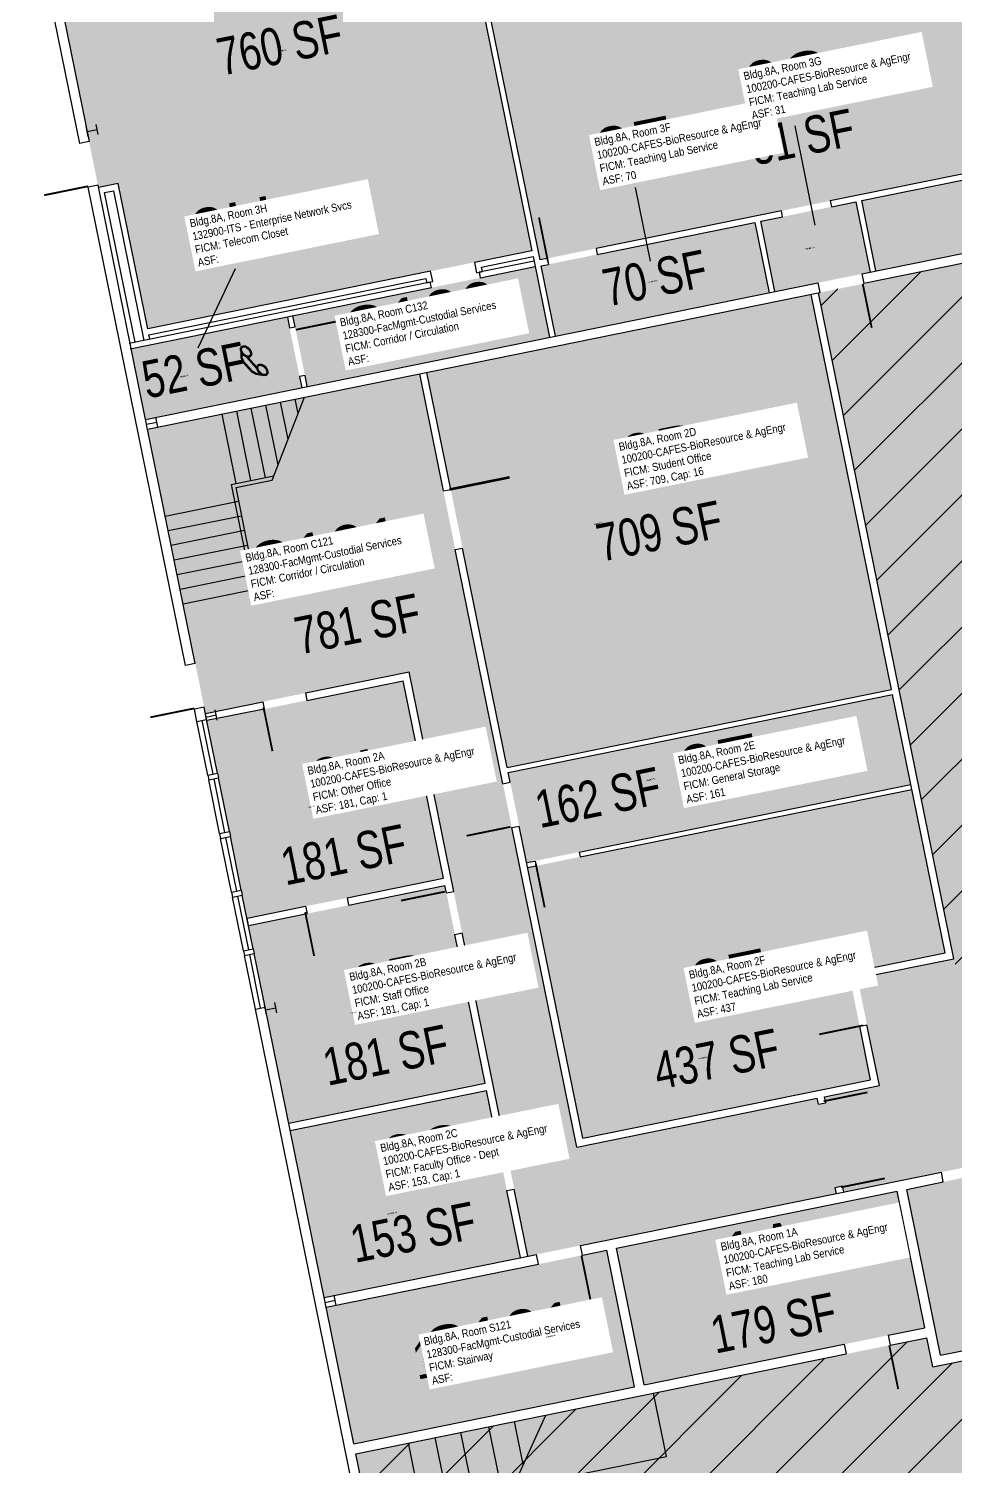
# Model space of a CAD drawing. Header units: inches. Extents: x 69207497 to 69209546, y 27684796 to 27689923.
# Drawn here: x 69208290 to 69209034, y 27685376 to 27686531 of the extents above; entities that cross this region are included whole.
import ezdxf
from ezdxf.enums import TextEntityAlignment as Align

# ---------------------------------------------------------------- set-up
doc = ezdxf.new("R2010")
doc.units = ezdxf.units.IN
doc.header["$MEASUREMENT"] = 0
doc.layers.get('0').update_dxf_attribs({"linetype": 'CONTINUOUS'})
for name, color, linetype in [('A-COLS', 5, 'CONTINUOUS'), ('A-DOOR', 2, 'CONTINUOUS'), ('A-FLOR', 3, 'CONTINUOUS'), ('A-GLAZ', 1, 'CONTINUOUS'), ('A-IDEN-ICON', 4, 'CONTINUOUS'), ('A-IDEN-RNUM', 7, 'CONTINUOUS'), ('A-IDEN-SNUM', 4, 'CONTINUOUS'), ('A-IDEN-VNUM', 4, 'CONTINUOUS'), ('A-WALL', 5, 'CONTINUOUS'), ('AREA-TEXT', 3, 'CONTINUOUS'), ('Rooms-Capacity', 4, 'CONTINUOUS'), ('Rooms-Category-Color', 7, 'CONTINUOUS'), ('Rooms-College-Color', 7, 'CONTINUOUS'), ('Rooms-Department-Color', 7, 'CONTINUOUS'), ('Rooms-Division-Color', 7, 'CONTINUOUS'), ('Rooms-Information', 7, 'CONTINUOUS')]:
    doc.layers.add(name, color=color, linetype=linetype)
doc.styles.add('CP_AREA', font='arial.ttf', dxfattribs={"height": 15})
doc.styles.add('CP_ROOMSNUMBER', font='arial.ttf', dxfattribs={"height": 1})
doc.styles.add('CP_ROOMVNUMBER', font='arial.ttf', dxfattribs={"width": 0.85, "height": 0.075})
pattern_1 = [(45, (0, 0), (-26.516504294, 26.516504294), [])]

# ---------------------------------------------------------------- blocks, each defined once
blk = doc.blocks.new('36DOOR')
blk.add_lwpolyline([(-0.75, 0, 1.5, 1.5, 0), (-0.75, 36, 0, 0, 0), (-1.5, 36, 0, 0, 0.414214), (-36, -1.5, 0, 0, 0.414214)], format="xyseb")
blk = doc.blocks.new('COL1')
for p, q in [((-0.5, 0.5), (0.5, 0.5)), ((0, 0.5), (0, -0.5)), ((-0.5, -0.5), (0.5, -0.5))]:
    blk.add_line(p, q)
blk = doc.blocks.new('CPPHONE')
for p, q in [((0.0096, 0.0252), (-0.0196, -0.0252)), ((0.0169, 0.0279), (-0.0182, -0.0329))]:
    blk.add_line(p, q)
for points in [[(0.0288, 0.0786, 0.139889), (0.0216, 0.0804, 0.107118), (0.0122, 0.0781, 0.079812), (0.0039, 0.0722, 0.067459), (-0.0035, 0.0626, 0.067459), (-0.008, 0.0515, 0.079812), (-0.009, 0.0413, 0.107118), (-0.0064, 0.032, 0.139889), (-0.0012, 0.0267, 0.139889), (0.0061, 0.0248, 0.107118), (0.0155, 0.0272, 0.079812), (0.0238, 0.0331, 0.067459), (0.0312, 0.0426, 0.067459), (0.0357, 0.0538, 0.079812), (0.0367, 0.0639, 0.107118), (0.034, 0.0732, 0.139889)], [(0.0263, 0.0743, 0.139889), (0.0218, 0.0754, 0.107118), (0.0144, 0.0736, 0.079812), (0.0074, 0.0686, 0.067459), (0.0008, 0.0601, 0.067459), (-0.0032, 0.0502, 0.079812), (-0.004, 0.0417, 0.107118), (-0.0019, 0.0344, 0.139889), (0.0013, 0.031, 0.139889), (0.0059, 0.0298, 0.107118), (0.0133, 0.0317, 0.079812), (0.0203, 0.0367, 0.067459), (0.0268, 0.0451, 0.067459), (0.0309, 0.055, 0.079812), (0.0317, 0.0636, 0.107118), (0.0296, 0.0709, 0.139889)], [(-0.0262, -0.0167, 0.139889), (-0.0334, -0.0148, 0.107118), (-0.0428, -0.0172, 0.079812), (-0.0511, -0.0231, 0.067459), (-0.0585, -0.0326, 0.067459), (-0.063, -0.0438, 0.079812), (-0.064, -0.0539, 0.107118), (-0.0614, -0.0632, 0.139889), (-0.0562, -0.0686, 0.139889), (-0.0489, -0.0704, 0.107118), (-0.0395, -0.0681, 0.079812), (-0.0312, -0.0622, 0.067459), (-0.0238, -0.0526, 0.067459), (-0.0193, -0.0415, 0.079812), (-0.0183, -0.0313, 0.107118), (-0.021, -0.022, 0.139889)], [(-0.0287, -0.021, 0.139889), (-0.0332, -0.0198, 0.107118), (-0.0406, -0.0217, 0.079812), (-0.0476, -0.0267, 0.067459), (-0.0542, -0.0351, 0.067459), (-0.0582, -0.045, 0.079812), (-0.059, -0.0536, 0.107118), (-0.0569, -0.0609, 0.139889), (-0.0537, -0.0643, 0.139889), (-0.0491, -0.0654, 0.107118), (-0.0417, -0.0636, 0.079812), (-0.0347, -0.0586, 0.067459), (-0.0282, -0.0501, 0.067459), (-0.0241, -0.0402, 0.079812), (-0.0233, -0.0317, 0.107118), (-0.0254, -0.0244, 0.139889)]]:
    blk.add_lwpolyline(points, format="xyb", close=True)
for points in [[(0.0364, 0.0572), (0.0417, 0.0308), (0.0382, 0.0108), (0.0082, -0.0411), (-0.0083, -0.0558), (-0.0338, -0.0645)], [(0.0334, 0.047), (0.0366, 0.0307), (0.0334, 0.0126), (0.0043, -0.0379), (-0.0109, -0.0514), (-0.0265, -0.0567)]]:
    blk.add_lwpolyline(points)

msp = doc.modelspace()

# ---------------------------------------------------------------- hatches: boundary and pattern name
at = {"layer": 'Rooms-Capacity'}
h = msp.add_hatch(dxfattribs=at)
h.set_pattern_fill('ANSI31', color=256, scale=300, style=0)
h.set_pattern_definition(pattern_1)
h.paths.add_polyline_path([(69209251.4, 27686385.3), (69209361.8, 27685842.4), (69209304.9, 27685830.8), (69209321.5, 27685749.5), (69209277.4, 27685740.5), (69209244.1, 27685733.8), (69209216.6, 27685728.2), (69209181.3, 27685721), (69209126.5, 27685709.9), (69209079.4, 27685700.3), (69209051, 27685694.5), (69209032.9, 27685783.7), (69208924.1, 27686318.7), (69208925.1, 27686318.9), (69208960.4, 27686326.1)])
h = msp.add_hatch(dxfattribs=at)
h.set_pattern_fill('ANSI31', color=256, scale=300, style=0)
h.set_pattern_definition(pattern_1)
h.paths.add_polyline_path([(69208552.5, 27685386), (69208670.4, 27684805.9), (69209536.7, 27684982), (69209423.5, 27685538.6), (69209015.9, 27685455.7), (69209011.1, 27685479.2)])
at = {"layer": 'Rooms-Category-Color', "true_color": 0xe3f498}
for points in [[(69208638.8, 27686647.9), (69208702.4, 27686660.8), (69208695.2, 27686696.1), (69209163.9, 27686791.4), (69209232.6, 27686453.4), (69208700.4, 27686345.2)], [(69208302.4, 27686616.2), (69208626.9, 27686682.2), (69208693.9, 27686352.6), (69208385.2, 27686289.9), (69208361.4, 27686406.6), (69208345.6, 27686403.4)], [(69208958.9, 27686392.8), (69209233.5, 27686448.6), (69209245, 27686392.2), (69208970.3, 27686336.3)], [(69208965.6, 27686335.3), (69208954.1, 27686391.8), (69208877.7, 27686376.3), (69208889.1, 27686319.8)], [(69209251.4, 27686385.3), (69209361.8, 27685842.4), (69209304.9, 27685830.8), (69209321.5, 27685749.5), (69209277.4, 27685740.5), (69209244.1, 27685733.8), (69209216.6, 27685728.2), (69209181.3, 27685721), (69209126.5, 27685709.9), (69209079.4, 27685700.3), (69209051, 27685694.5), (69209032.9, 27685783.7), (69208924.1, 27686318.7), (69208925.1, 27686318.9), (69208960.4, 27686326.1)], [(69208872.9, 27686375.3), (69208884.4, 27686318.8), (69208712.8, 27686283.9), (69208701.3, 27686340.4)], [(69209025.8, 27685788.4), (69208999.1, 27685919.7), (69208690.4, 27685856.9), (69208734.7, 27685639.4), (69208965.9, 27685686.4), (69208948.4, 27685772.6)], [(69208761.8, 27685551), (69208784.1, 27685441.3), (69208944.8, 27685473.9), (69208980.1, 27685481.1), (69209009.5, 27685487.1), (69208987.2, 27685596.8)], [(69208552.5, 27685386), (69208670.4, 27684805.9), (69209536.7, 27684982), (69209423.5, 27685538.6), (69209015.9, 27685455.7), (69209011.1, 27685479.2)]]:
    msp.add_hatch(color=61, dxfattribs=at).paths.add_polyline_path(points)
at = {"layer": 'Rooms-Category-Color', "true_color": 0xadadad}
for points in [[(69208696.5, 27686339.8), (69208708, 27686283), (69208513.4, 27686243.4), (69208501.8, 27686300.2)], [(69208372, 27686273.8), (69208497.4, 27686299.3), (69208509, 27686242.5), (69208383.5, 27686217)], [(69208595.2, 27686014.1), (69208637.8, 27685804.4), (69208679.7, 27685598.6), (69208690.6, 27685544.7), (69208697.5, 27685546.1), (69208938.6, 27685595.1), (69208937.6, 27685600), (69208943.4, 27685601.2), (69208944.4, 27685596.3), (69209058.1, 27685619.4), (69209085.6, 27685625), (69209071.8, 27685692.6), (69209046.3, 27685687.4), (69209045.1, 27685693.3), (69209051, 27685694.5), (69209032.9, 27685783.7), (69209010.8, 27685779.2), (69208955.5, 27685768), (69208973, 27685681.7), (69208928.9, 27685672.7), (69208929.9, 27685667.8), (69208924, 27685666.7), (69208923, 27685671.6), (69208730, 27685632.3), (69208727, 27685647), (69208632.3, 27686112.5), (69208603.7, 27686253.6), (69208385.1, 27686209.2), (69208385.2, 27686209), (69208430.6, 27685985.7), (69208431.5, 27685980.8), (69208478.6, 27685990.4)], [(69209091.7, 27685479.3), (69209072.8, 27685572.4), (69209080.6, 27685574), (69209099.5, 27685480.9), (69209255.4, 27685512.6), (69209228.3, 27685645.8), (69209119.5, 27685623.7), (69209133.4, 27685555.1), (69209129.5, 27685554.3), (69209115.6, 27685622.9), (69209072.4, 27685614.2), (69209073.4, 27685609.3), (69209065.6, 27685607.7), (69209064.6, 27685612.6), (69209059.7, 27685611.6), (69209024.4, 27685604.4), (69208995, 27685598.4), (69209022.1, 27685465.2), (69209051.5, 27685471.1), (69209086.8, 27685478.3)], [(69208528.6, 27685503.6), (69208550.9, 27685393.8), (69208776.3, 27685439.7), (69208754, 27685549.4), (69208734.4, 27685545.4), (69208699.1, 27685538.3)]]:
    msp.add_hatch(color=253, dxfattribs=at).paths.add_polyline_path(points)
at = {"layer": 'Rooms-Category-Color', "true_color": 0xfa9ba3}
for points in [[(69208609.5, 27686254.8), (69208674.1, 27685937.3), (69208982.8, 27686000), (69208918.2, 27686317.5)], [(69208432.7, 27685975), (69208465, 27685816.2), (69208512.1, 27685825.8), (69208545.4, 27685832.5), (69208622.8, 27685848.3), (69208590.5, 27686007), (69208513.1, 27685991.3), (69208479.8, 27685984.5)], [(69208466.2, 27685810.3), (69208498.5, 27685651.6), (69208656.3, 27685683.7), (69208632, 27685803.2), (69208625.2, 27685836.5), (69208624, 27685842.4), (69208546.6, 27685826.7), (69208513.3, 27685819.9)], [(69208499.7, 27685645.7), (69208527, 27685511.4), (69208684.7, 27685543.5), (69208673.8, 27685597.4), (69208667, 27685630.7), (69208657.5, 27685677.8)]]:
    msp.add_hatch(color=241, dxfattribs=at).paths.add_polyline_path(points)
at = {"layer": 'Rooms-Category-Color', "true_color": 0xe3c5e1}
msp.add_hatch(color=254, dxfattribs=at).paths.add_polyline_path([(69208689.6, 27685860.9), (69208674.9, 27685933.4), (69208983.6, 27685996.1), (69208998.3, 27685923.6)])
at = {"layer": 'Rooms-College-Color', "true_color": 0xe3c5e1}
for points in [[(69208638.8, 27686647.9), (69208702.4, 27686660.8), (69208695.2, 27686696.1), (69209163.9, 27686791.4), (69209232.6, 27686453.4), (69208700.4, 27686345.2)], [(69208302.4, 27686616.2), (69208626.9, 27686682.2), (69208693.9, 27686352.6), (69208385.2, 27686289.9), (69208361.4, 27686406.6), (69208345.6, 27686403.4)], [(69208958.9, 27686392.8), (69209233.5, 27686448.6), (69209245, 27686392.2), (69208970.3, 27686336.3)], [(69208965.6, 27686335.3), (69208954.1, 27686391.8), (69208877.7, 27686376.3), (69208889.1, 27686319.8)], [(69209251.4, 27686385.3), (69209361.8, 27685842.4), (69209304.9, 27685830.8), (69209321.5, 27685749.5), (69209277.4, 27685740.5), (69209244.1, 27685733.8), (69209216.6, 27685728.2), (69209181.3, 27685721), (69209126.5, 27685709.9), (69209079.4, 27685700.3), (69209051, 27685694.5), (69209032.9, 27685783.7), (69208924.1, 27686318.7), (69208925.1, 27686318.9), (69208960.4, 27686326.1)], [(69208872.9, 27686375.3), (69208884.4, 27686318.8), (69208712.8, 27686283.9), (69208701.3, 27686340.4)], [(69208609.5, 27686254.8), (69208674.1, 27685937.3), (69208982.8, 27686000), (69208918.2, 27686317.5)], [(69208432.7, 27685975), (69208465, 27685816.2), (69208512.1, 27685825.8), (69208545.4, 27685832.5), (69208622.8, 27685848.3), (69208590.5, 27686007), (69208513.1, 27685991.3), (69208479.8, 27685984.5)], [(69208689.6, 27685860.9), (69208674.9, 27685933.4), (69208983.6, 27685996.1), (69208998.3, 27685923.6)], [(69209025.8, 27685788.4), (69208999.1, 27685919.7), (69208690.4, 27685856.9), (69208734.7, 27685639.4), (69208965.9, 27685686.4), (69208948.4, 27685772.6)], [(69208466.2, 27685810.3), (69208498.5, 27685651.6), (69208656.3, 27685683.7), (69208632, 27685803.2), (69208625.2, 27685836.5), (69208624, 27685842.4), (69208546.6, 27685826.7), (69208513.3, 27685819.9)], [(69208761.8, 27685551), (69208784.1, 27685441.3), (69208944.8, 27685473.9), (69208980.1, 27685481.1), (69209009.5, 27685487.1), (69208987.2, 27685596.8)], [(69208552.5, 27685386), (69208670.4, 27684805.9), (69209536.7, 27684982), (69209423.5, 27685538.6), (69209015.9, 27685455.7), (69209011.1, 27685479.2)]]:
    msp.add_hatch(color=254, dxfattribs=at).paths.add_polyline_path(points)
at = {"layer": 'Rooms-College-Color', "true_color": 0xadadad}
for points in [[(69208696.5, 27686339.8), (69208708, 27686283), (69208513.4, 27686243.4), (69208501.8, 27686300.2)], [(69208372, 27686273.8), (69208497.4, 27686299.3), (69208509, 27686242.5), (69208383.5, 27686217)], [(69208595.2, 27686014.1), (69208637.8, 27685804.4), (69208679.7, 27685598.6), (69208690.6, 27685544.7), (69208697.5, 27685546.1), (69208938.6, 27685595.1), (69208937.6, 27685600), (69208943.4, 27685601.2), (69208944.4, 27685596.3), (69209058.1, 27685619.4), (69209085.6, 27685625), (69209071.8, 27685692.6), (69209046.3, 27685687.4), (69209045.1, 27685693.3), (69209051, 27685694.5), (69209032.9, 27685783.7), (69209010.8, 27685779.2), (69208955.5, 27685768), (69208973, 27685681.7), (69208928.9, 27685672.7), (69208929.9, 27685667.8), (69208924, 27685666.7), (69208923, 27685671.6), (69208730, 27685632.3), (69208727, 27685647), (69208632.3, 27686112.5), (69208603.7, 27686253.6), (69208385.1, 27686209.2), (69208385.2, 27686209), (69208430.6, 27685985.7), (69208431.5, 27685980.8), (69208478.6, 27685990.4)], [(69208499.7, 27685645.7), (69208527, 27685511.4), (69208684.7, 27685543.5), (69208673.8, 27685597.4), (69208667, 27685630.7), (69208657.5, 27685677.8)], [(69209091.7, 27685479.3), (69209072.8, 27685572.4), (69209080.6, 27685574), (69209099.5, 27685480.9), (69209255.4, 27685512.6), (69209228.3, 27685645.8), (69209119.5, 27685623.7), (69209133.4, 27685555.1), (69209129.5, 27685554.3), (69209115.6, 27685622.9), (69209072.4, 27685614.2), (69209073.4, 27685609.3), (69209065.6, 27685607.7), (69209064.6, 27685612.6), (69209059.7, 27685611.6), (69209024.4, 27685604.4), (69208995, 27685598.4), (69209022.1, 27685465.2), (69209051.5, 27685471.1), (69209086.8, 27685478.3)], [(69208528.6, 27685503.6), (69208550.9, 27685393.8), (69208776.3, 27685439.7), (69208754, 27685549.4), (69208734.4, 27685545.4), (69208699.1, 27685538.3)]]:
    msp.add_hatch(color=253, dxfattribs=at).paths.add_polyline_path(points)
at = {"layer": 'Rooms-Department-Color', "true_color": 0xe3c5e1}
for points in [[(69208638.8, 27686647.9), (69208702.4, 27686660.8), (69208695.2, 27686696.1), (69209163.9, 27686791.4), (69209232.6, 27686453.4), (69208700.4, 27686345.2)], [(69208302.4, 27686616.2), (69208626.9, 27686682.2), (69208693.9, 27686352.6), (69208385.2, 27686289.9), (69208361.4, 27686406.6), (69208345.6, 27686403.4)], [(69208958.9, 27686392.8), (69209233.5, 27686448.6), (69209245, 27686392.2), (69208970.3, 27686336.3)], [(69208965.6, 27686335.3), (69208954.1, 27686391.8), (69208877.7, 27686376.3), (69208889.1, 27686319.8)], [(69209251.4, 27686385.3), (69209361.8, 27685842.4), (69209304.9, 27685830.8), (69209321.5, 27685749.5), (69209277.4, 27685740.5), (69209244.1, 27685733.8), (69209216.6, 27685728.2), (69209181.3, 27685721), (69209126.5, 27685709.9), (69209079.4, 27685700.3), (69209051, 27685694.5), (69209032.9, 27685783.7), (69208924.1, 27686318.7), (69208925.1, 27686318.9), (69208960.4, 27686326.1)], [(69208872.9, 27686375.3), (69208884.4, 27686318.8), (69208712.8, 27686283.9), (69208701.3, 27686340.4)], [(69208609.5, 27686254.8), (69208674.1, 27685937.3), (69208982.8, 27686000), (69208918.2, 27686317.5)], [(69208432.7, 27685975), (69208465, 27685816.2), (69208512.1, 27685825.8), (69208545.4, 27685832.5), (69208622.8, 27685848.3), (69208590.5, 27686007), (69208513.1, 27685991.3), (69208479.8, 27685984.5)], [(69208689.6, 27685860.9), (69208674.9, 27685933.4), (69208983.6, 27685996.1), (69208998.3, 27685923.6)], [(69209025.8, 27685788.4), (69208999.1, 27685919.7), (69208690.4, 27685856.9), (69208734.7, 27685639.4), (69208965.9, 27685686.4), (69208948.4, 27685772.6)], [(69208466.2, 27685810.3), (69208498.5, 27685651.6), (69208656.3, 27685683.7), (69208632, 27685803.2), (69208625.2, 27685836.5), (69208624, 27685842.4), (69208546.6, 27685826.7), (69208513.3, 27685819.9)], [(69208499.7, 27685645.7), (69208527, 27685511.4), (69208684.7, 27685543.5), (69208673.8, 27685597.4), (69208667, 27685630.7), (69208657.5, 27685677.8)], [(69208761.8, 27685551), (69208784.1, 27685441.3), (69208944.8, 27685473.9), (69208980.1, 27685481.1), (69209009.5, 27685487.1), (69208987.2, 27685596.8)], [(69208552.5, 27685386), (69208670.4, 27684805.9), (69209536.7, 27684982), (69209423.5, 27685538.6), (69209015.9, 27685455.7), (69209011.1, 27685479.2)]]:
    msp.add_hatch(color=254, dxfattribs=at).paths.add_polyline_path(points)
at = {"layer": 'Rooms-Department-Color', "true_color": 0xacacac}
for points in [[(69208696.5, 27686339.8), (69208708, 27686283), (69208513.4, 27686243.4), (69208501.8, 27686300.2)], [(69208372, 27686273.8), (69208497.4, 27686299.3), (69208509, 27686242.5), (69208383.5, 27686217)], [(69208595.2, 27686014.1), (69208637.8, 27685804.4), (69208679.7, 27685598.6), (69208690.6, 27685544.7), (69208697.5, 27685546.1), (69208938.6, 27685595.1), (69208937.6, 27685600), (69208943.4, 27685601.2), (69208944.4, 27685596.3), (69209058.1, 27685619.4), (69209085.6, 27685625), (69209071.8, 27685692.6), (69209046.3, 27685687.4), (69209045.1, 27685693.3), (69209051, 27685694.5), (69209032.9, 27685783.7), (69209010.8, 27685779.2), (69208955.5, 27685768), (69208973, 27685681.7), (69208928.9, 27685672.7), (69208929.9, 27685667.8), (69208924, 27685666.7), (69208923, 27685671.6), (69208730, 27685632.3), (69208727, 27685647), (69208632.3, 27686112.5), (69208603.7, 27686253.6), (69208385.1, 27686209.2), (69208385.2, 27686209), (69208430.6, 27685985.7), (69208431.5, 27685980.8), (69208478.6, 27685990.4)], [(69209091.7, 27685479.3), (69209072.8, 27685572.4), (69209080.6, 27685574), (69209099.5, 27685480.9), (69209255.4, 27685512.6), (69209228.3, 27685645.8), (69209119.5, 27685623.7), (69209133.4, 27685555.1), (69209129.5, 27685554.3), (69209115.6, 27685622.9), (69209072.4, 27685614.2), (69209073.4, 27685609.3), (69209065.6, 27685607.7), (69209064.6, 27685612.6), (69209059.7, 27685611.6), (69209024.4, 27685604.4), (69208995, 27685598.4), (69209022.1, 27685465.2), (69209051.5, 27685471.1), (69209086.8, 27685478.3)], [(69208528.6, 27685503.6), (69208550.9, 27685393.8), (69208776.3, 27685439.7), (69208754, 27685549.4), (69208734.4, 27685545.4), (69208699.1, 27685538.3)]]:
    msp.add_hatch(color=253, dxfattribs=at).paths.add_polyline_path(points)
at = {"layer": 'Rooms-Division-Color', "true_color": 0xe3c5e1}
for points in [[(69208638.8, 27686647.9), (69208702.4, 27686660.8), (69208695.2, 27686696.1), (69209163.9, 27686791.4), (69209232.6, 27686453.4), (69208700.4, 27686345.2)], [(69208302.4, 27686616.2), (69208626.9, 27686682.2), (69208693.9, 27686352.6), (69208385.2, 27686289.9), (69208361.4, 27686406.6), (69208345.6, 27686403.4)], [(69208958.9, 27686392.8), (69209233.5, 27686448.6), (69209245, 27686392.2), (69208970.3, 27686336.3)], [(69208965.6, 27686335.3), (69208954.1, 27686391.8), (69208877.7, 27686376.3), (69208889.1, 27686319.8)], [(69209251.4, 27686385.3), (69209361.8, 27685842.4), (69209304.9, 27685830.8), (69209321.5, 27685749.5), (69209277.4, 27685740.5), (69209244.1, 27685733.8), (69209216.6, 27685728.2), (69209181.3, 27685721), (69209126.5, 27685709.9), (69209079.4, 27685700.3), (69209051, 27685694.5), (69209032.9, 27685783.7), (69208924.1, 27686318.7), (69208925.1, 27686318.9), (69208960.4, 27686326.1)], [(69208872.9, 27686375.3), (69208884.4, 27686318.8), (69208712.8, 27686283.9), (69208701.3, 27686340.4)], [(69208609.5, 27686254.8), (69208674.1, 27685937.3), (69208982.8, 27686000), (69208918.2, 27686317.5)], [(69208432.7, 27685975), (69208465, 27685816.2), (69208512.1, 27685825.8), (69208545.4, 27685832.5), (69208622.8, 27685848.3), (69208590.5, 27686007), (69208513.1, 27685991.3), (69208479.8, 27685984.5)], [(69208689.6, 27685860.9), (69208674.9, 27685933.4), (69208983.6, 27685996.1), (69208998.3, 27685923.6)], [(69209025.8, 27685788.4), (69208999.1, 27685919.7), (69208690.4, 27685856.9), (69208734.7, 27685639.4), (69208965.9, 27685686.4), (69208948.4, 27685772.6)], [(69208466.2, 27685810.3), (69208498.5, 27685651.6), (69208656.3, 27685683.7), (69208632, 27685803.2), (69208625.2, 27685836.5), (69208624, 27685842.4), (69208546.6, 27685826.7), (69208513.3, 27685819.9)], [(69208499.7, 27685645.7), (69208527, 27685511.4), (69208684.7, 27685543.5), (69208673.8, 27685597.4), (69208667, 27685630.7), (69208657.5, 27685677.8)], [(69208761.8, 27685551), (69208784.1, 27685441.3), (69208944.8, 27685473.9), (69208980.1, 27685481.1), (69209009.5, 27685487.1), (69208987.2, 27685596.8)], [(69208552.5, 27685386), (69208670.4, 27684805.9), (69209536.7, 27684982), (69209423.5, 27685538.6), (69209015.9, 27685455.7), (69209011.1, 27685479.2)]]:
    msp.add_hatch(color=254, dxfattribs=at).paths.add_polyline_path(points)
at = {"layer": 'Rooms-Division-Color', "true_color": 0xadadad}
for points in [[(69208696.5, 27686339.8), (69208708, 27686283), (69208513.4, 27686243.4), (69208501.8, 27686300.2)], [(69208372, 27686273.8), (69208497.4, 27686299.3), (69208509, 27686242.5), (69208383.5, 27686217)], [(69208595.2, 27686014.1), (69208637.8, 27685804.4), (69208679.7, 27685598.6), (69208690.6, 27685544.7), (69208697.5, 27685546.1), (69208938.6, 27685595.1), (69208937.6, 27685600), (69208943.4, 27685601.2), (69208944.4, 27685596.3), (69209058.1, 27685619.4), (69209085.6, 27685625), (69209071.8, 27685692.6), (69209046.3, 27685687.4), (69209045.1, 27685693.3), (69209051, 27685694.5), (69209032.9, 27685783.7), (69209010.8, 27685779.2), (69208955.5, 27685768), (69208973, 27685681.7), (69208928.9, 27685672.7), (69208929.9, 27685667.8), (69208924, 27685666.7), (69208923, 27685671.6), (69208730, 27685632.3), (69208727, 27685647), (69208632.3, 27686112.5), (69208603.7, 27686253.6), (69208385.1, 27686209.2), (69208385.2, 27686209), (69208430.6, 27685985.7), (69208431.5, 27685980.8), (69208478.6, 27685990.4)], [(69209091.7, 27685479.3), (69209072.8, 27685572.4), (69209080.6, 27685574), (69209099.5, 27685480.9), (69209255.4, 27685512.6), (69209228.3, 27685645.8), (69209119.5, 27685623.7), (69209133.4, 27685555.1), (69209129.5, 27685554.3), (69209115.6, 27685622.9), (69209072.4, 27685614.2), (69209073.4, 27685609.3), (69209065.6, 27685607.7), (69209064.6, 27685612.6), (69209059.7, 27685611.6), (69209024.4, 27685604.4), (69208995, 27685598.4), (69209022.1, 27685465.2), (69209051.5, 27685471.1), (69209086.8, 27685478.3)], [(69208528.6, 27685503.6), (69208550.9, 27685393.8), (69208776.3, 27685439.7), (69208754, 27685549.4), (69208734.4, 27685545.4), (69208699.1, 27685538.3)]]:
    msp.add_hatch(color=253, dxfattribs=at).paths.add_polyline_path(points)

# ---------------------------------------------------------------- linework, layer by layer
at = {"layer": 'A-FLOR'}
for p, q in [((69208485.2, 27686168.3), (69208511.2, 27686234.8)), ((69208468, 27686167.9), (69208456.7, 27686223.7)), ((69208479.8, 27686170.2), (69208468.4, 27686226.1)), ((69208489.9, 27686180.5), (69208480.2, 27686228.5)), ((69208498, 27686201.1), (69208491.9, 27686230.9)), ((69208506.1, 27686221.7), (69208503.7, 27686233.3)), ((69208456.3, 27686165.5), (69208444.9, 27686221.3)), ((69208452.3, 27686164.7), (69208486.5, 27686171.6)), ((69208452.3, 27686164.7), (69208470.3, 27686076.3)), ((69208455.9, 27686162.3), (69208485.2, 27686168.3)), ((69208455.9, 27686162.3), (69208473.2, 27686076.9)), ((69208399.3, 27686139.4), (69208458.1, 27686151.4)), ((69208401.7, 27686127.7), (69208460.5, 27686139.6)), ((69208404.1, 27686115.9), (69208462.9, 27686127.9)), ((69208406.5, 27686104.2), (69208465.3, 27686116.1)), ((69208408.9, 27686092.4), (69208467.7, 27686104.3)), ((69208411.3, 27686080.6), (69208470.1, 27686092.6)), ((69208413.7, 27686068.9), (69208472.5, 27686080.8)), ((69208678.5, 27685358.6), (69208705, 27685417)), ((69208647.1, 27685352.2), (69208636.8, 27685403.1)), ((69208669.7, 27685356.8), (69208659.3, 27685407.7)), ((69208686.9, 27685377.2), (69208679.9, 27685411.9)), ((69208605, 27685343.6), (69208594.6, 27685394.6)), ((69208626.5, 27685348), (69208616.2, 27685399))]:
    msp.add_line(p, q, dxfattribs=at)
for points in [[(69209015.9, 27685455.7), (69209011.1, 27685479.2)], [(69208605, 27685343.6), (69208801.9, 27685383.7), (69208791.6, 27685434.6)]]:
    msp.add_lwpolyline(points, dxfattribs=at)
at = {"layer": 'A-GLAZ'}
for points in [[(69208433.5, 27685931.2), (69208424.7, 27685974.3)], [(69208428.6, 27685975.1), (69208437.4, 27685932)], [(69208441.3, 27685932.8), (69208432.5, 27685975.9)], [(69208443, 27685884.2), (69208434.3, 27685927.3)], [(69208438.2, 27685928.1), (69208447, 27685885)], [(69208450.9, 27685885.8), (69208442.1, 27685928.9)], [(69208452.6, 27685837.2), (69208443.8, 27685880.3)], [(69208447.8, 27685881.1), (69208456.5, 27685838)], [(69208460.4, 27685838.7), (69208451.7, 27685881.9)], [(69208462.2, 27685790.1), (69208453.4, 27685833.2)], [(69208457.3, 27685834), (69208466.1, 27685790.9)], [(69208470, 27685791.7), (69208461.2, 27685834.8)], [(69208471.7, 27685743.1), (69208463, 27685786.2)], [(69208466.9, 27685787), (69208475.6, 27685743.9)], [(69208479.6, 27685744.7), (69208470.8, 27685787.8)]]:
    msp.add_lwpolyline(points, dxfattribs=at)
at = {"layer": 'A-IDEN-VNUM'}
for points in [[(69208905, 27686452.9), (69208921.2, 27686373.2)], [(69208776.7, 27686403.3), (69208788.8, 27686344.2)], [(69208455.5, 27686338), (69208425.5, 27686274.3)]]:
    msp.add_lwpolyline(points, dxfattribs=at)
at = {"layer": 'A-WALL'}
for p, q in [((69208700.4, 27686345.2), (69208630.7, 27686688)), ((69208626.9, 27686682.2), (69208693.9, 27686352.6)), ((69208338.1, 27686440.4), (69208330.3, 27686438.8)), ((69209107.7, 27686428), (69208933.5, 27686392.6)), ((69208958.9, 27686392.8), (69209108.6, 27686423.2)), ((69208345.3, 27686405.2), (69208337.4, 27686403.6)), ((69208361.4, 27686406.6), (69208345.6, 27686403.4)), ((69208350.6, 27686399.4), (69208357.6, 27686400.8)), ((69208375.1, 27686279.1), (69208350.6, 27686399.4)), ((69208357.6, 27686400.8), (69208382.1, 27686280.5)), ((69208385.2, 27686289.9), (69208361.4, 27686406.6)), ((69208894.3, 27686384.6), (69208745.4, 27686354.4)), ((69208895.3, 27686379.9), (69208894.3, 27686384.6)), ((69208933.5, 27686392.6), (69208934.5, 27686387.8)), ((69208934.5, 27686387.8), (69208954.1, 27686391.8)), ((69208954.1, 27686391.8), (69208965.6, 27686335.3)), ((69208958.8, 27686334), (69209249.8, 27686393.1)), ((69208970.3, 27686336.3), (69208958.9, 27686392.8)), ((69209251.4, 27686385.3), (69208960.4, 27686326.1)), ((69208746.4, 27686349.6), (69208872.9, 27686375.3)), ((69208872.9, 27686375.3), (69208884.4, 27686318.8)), ((69208877.7, 27686376.3), (69208895.3, 27686379.9)), ((69208889.1, 27686319.8), (69208877.7, 27686376.3)), ((69208693.9, 27686352.6), (69208647.7, 27686343.2)), ((69208745.4, 27686354.4), (69208746.4, 27686349.6)), ((69208647.7, 27686343.2), (69208649.4, 27686334.8)), ((69208695.6, 27686344.2), (69208651.4, 27686335.2)), ((69208652.2, 27686330.8), (69208696.5, 27686339.8)), ((69208653.4, 27686339.4), (69208694.8, 27686347.8)), ((69208654.1, 27686335.8), (69208653.4, 27686339.4)), ((69208694.8, 27686347.8), (69208708, 27686283)), ((69208706.2, 27686346.4), (69208700.4, 27686345.2)), ((69208701.3, 27686340.4), (69208707.2, 27686341.6)), ((69208712.8, 27686283.9), (69208701.3, 27686340.4)), ((69208706.2, 27686346.4), (69208707.2, 27686341.6)), ((69208707.1, 27686342.2), (69208706.4, 27686345.8)), ((69208612.2, 27686327.3), (69208370.3, 27686278.1)), ((69208383.5, 27686217), (69208923.5, 27686326.8)), ((69208612.5, 27686336.1), (69208385.2, 27686289.9)), ((69208386.1, 27686285.1), (69208608.7, 27686330.3)), ((69208608.7, 27686330.3), (69208609.4, 27686326.7)), ((69208609.4, 27686326.7), (69208614.2, 27686327.7)), ((69208613.1, 27686322.9), (69208612.2, 27686327.3)), ((69208614.2, 27686327.7), (69208612.5, 27686336.1)), ((69208649.4, 27686334.8), (69208654.1, 27686335.8)), ((69208651.4, 27686335.2), (69208652.2, 27686330.8)), ((69208653.5, 27686335.7), (69208654.1, 27686335.8)), ((69208923.5, 27686326.8), (69208925.1, 27686318.9)), ((69208958.8, 27686334), (69208960.4, 27686326.1)), ((69208371.2, 27686273.7), (69208613.1, 27686322.9)), ((69208385.1, 27686209.2), (69208925.1, 27686318.9)), ((69208982.8, 27686000), (69208918.2, 27686317.5)), ((69209032.9, 27685783.7), (69208924.1, 27686318.7)), ((69208497.9, 27686299.4), (69208497.4, 27686299.3)), ((69208497.4, 27686299.3), (69208499.2, 27686290.6)), ((69208499.2, 27686290.6), (69208503.6, 27686291.5)), ((69208501.8, 27686300.2), (69208501.3, 27686300.1)), ((69208503.6, 27686291.5), (69208501.8, 27686300.2)), ((69208386.9, 27686281.5), (69208386.1, 27686285.1)), ((69208511.6, 27686252.3), (69208507.2, 27686251.4)), ((69208507.2, 27686251.4), (69208509, 27686242.5)), ((69208513.4, 27686243.4), (69208511.6, 27686252.3)), ((69208622.8, 27686159.5), (69208603.7, 27686253.6)), ((69208628.7, 27686160.7), (69208609.5, 27686254.8)), ((69208622.8, 27686159.5), (69208628.7, 27686160.7)), ((69208632.3, 27686112.5), (69208638.2, 27686113.7)), ((69208670.6, 27685924.3), (69208632.3, 27686112.5)), ((69208674.1, 27685937.3), (69208638.2, 27686113.7)), ((69208423.4, 27686021), (69208415.5, 27686019.4)), ((69208511.9, 27685997.2), (69208595.2, 27686014.1)), ((69208631.1, 27685837.7), (69208595.2, 27686014.1)), ((69208513.1, 27685991.3), (69208590.5, 27686007)), ((69208622.8, 27685848.3), (69208590.5, 27686007)), ((69208674.1, 27685937.3), (69208982.8, 27686000)), ((69208674.9, 27685933.4), (69208983.6, 27685996.1)), ((69208430.6, 27685985.7), (69208422.7, 27685984.1)), ((69208676.5, 27685925.5), (69208674.9, 27685933.4)), ((69208670.6, 27685924.3), (69208676.5, 27685925.5)), ((69208731.8, 27685869.4), (69208998.3, 27685923.6)), ((69208732.6, 27685865.5), (69208999.1, 27685919.7)), ((69208677.8, 27685889.1), (69208683.7, 27685890.3)), ((69208730, 27685632.3), (69208677.8, 27685889.1)), ((69208734.7, 27685639.4), (69208683.7, 27685890.3)), ((69208689.6, 27685860.9), (69208696.5, 27685862.2)), ((69208690.4, 27685856.9), (69208697.3, 27685858.3)), ((69208545.4, 27685832.5), (69208622.8, 27685848.3)), ((69208546.6, 27685826.7), (69208624, 27685842.4)), ((69208625.2, 27685836.5), (69208624, 27685842.4)), ((69208625.2, 27685836.5), (69208631.1, 27685837.7)), ((69208465, 27685816.2), (69208512.1, 27685825.8)), ((69208466.2, 27685810.3), (69208513.3, 27685819.9)), ((69208466.2, 27685810.3), (69208465, 27685816.2)), ((69208632, 27685803.2), (69208637.8, 27685804.4)), ((69208656.3, 27685683.7), (69208632, 27685803.2)), ((69208672.9, 27685631.9), (69208637.8, 27685804.4)), ((69208948.4, 27685772.6), (69209025.8, 27685788.4)), ((69208955.5, 27685768), (69209032.9, 27685783.7)), ((69208950, 27685764.8), (69208948.4, 27685772.6)), ((69208955.9, 27685766), (69208955.5, 27685768)), ((69208965.9, 27685686.4), (69208957.2, 27685729.5)), ((69208973, 27685681.7), (69208963, 27685730.7)), ((69208498.5, 27685651.6), (69208656.3, 27685683.7)), ((69208499.7, 27685645.7), (69208657.5, 27685677.8)), ((69208667, 27685630.7), (69208657.5, 27685677.8)), ((69208667, 27685630.7), (69208672.9, 27685631.9)), ((69208732.8, 27685553.3), (69209022.8, 27685612.3)), ((69209024.4, 27685604.4), (69209022.8, 27685612.3)), ((69208673.8, 27685597.4), (69208679.7, 27685598.6)), ((69208995, 27685598.4), (69209024.4, 27685604.4)), ((69208761.8, 27685551), (69208987.2, 27685596.8)), ((69208734.4, 27685545.4), (69208732.8, 27685553.3)), ((69208527, 27685511.4), (69208697.5, 27685546.1)), ((69208699.1, 27685538.3), (69208697.5, 27685546.1)), ((69208734.4, 27685545.4), (69208754, 27685549.4)), ((69208528.6, 27685503.6), (69208699.1, 27685538.3)), ((69208980.1, 27685481.1), (69209009.5, 27685487.1)), ((69208784.1, 27685441.3), (69208944.8, 27685473.9)), ((69208944.8, 27685473.9), (69208946.4, 27685466.1)), ((69208980.1, 27685481.1), (69208981.7, 27685473.3)), ((69208981.7, 27685473.3), (69209011.1, 27685479.2)), ((69208552.5, 27685386), (69208946.4, 27685466.1)), ((69209015.9, 27685455.7), (69209053.1, 27685463.3)), ((69209022.1, 27685465.2), (69209051.5, 27685471.1)), ((69208550.9, 27685393.8), (69208776.3, 27685439.7))]:
    msp.add_line(p, q, dxfattribs=at)
for points in [[(69208289.6, 27686638.8), (69208330.3, 27686438.8)], [(69208297.5, 27686640.4), (69208338.1, 27686440.4)], [(69208415.5, 27686019.4), (69208337.4, 27686403.6)], [(69208383.5, 27686217), (69208345.3, 27686405.2)], [(69208423.4, 27686021), (69208385.1, 27686209.2)], [(69208511.9, 27685997.2), (69208513.1, 27685991.3)], [(69209025.8, 27685788.4), (69208983.6, 27685996.1)], [(69208424.7, 27685974.3), (69208422.7, 27685984.1)], [(69208432.5, 27685975.9), (69208430.6, 27685985.7)], [(69208431.5, 27685980.8), (69208477.6, 27685990.2), (69208478.8, 27685984.3), (69208432.7, 27685975)], [(69208424.7, 27685974.3), (69208432.5, 27685975.9)], [(69208433.5, 27685931.2), (69208441.3, 27685932.8)], [(69208433.5, 27685931.2), (69208434.3, 27685927.3)], [(69208434.3, 27685927.3), (69208442.1, 27685928.9)], [(69208441.3, 27685932.8), (69208442.1, 27685928.9)], [(69208443, 27685884.2), (69208450.9, 27685885.8)], [(69208443, 27685884.2), (69208443.8, 27685880.3)], [(69208443.8, 27685880.3), (69208451.7, 27685881.9)], [(69208450.9, 27685885.8), (69208451.7, 27685881.9)], [(69208731.8, 27685869.4), (69208732.6, 27685865.5)], [(69208696.5, 27685862.2), (69208697.3, 27685858.3)], [(69208452.6, 27685837.2), (69208460.4, 27685838.7)], [(69208452.6, 27685837.2), (69208453.4, 27685833.2)], [(69208453.4, 27685833.2), (69208461.2, 27685834.8)], [(69208460.4, 27685838.7), (69208461.2, 27685834.8)], [(69208545.4, 27685832.5), (69208546.6, 27685826.7)], [(69208512.1, 27685825.8), (69208513.3, 27685819.9)], [(69208462.2, 27685790.1), (69208470, 27685791.7)], [(69208462.2, 27685790.1), (69208463, 27685786.2)], [(69208463, 27685786.2), (69208470.8, 27685787.8)], [(69208470, 27685791.7), (69208470.8, 27685787.8)], [(69208950, 27685764.8), (69208955.9, 27685766)], [(69208471.7, 27685743.1), (69208479.6, 27685744.7)], [(69208559, 27685313.9), (69208471.7, 27685743.1)], [(69208527, 27685511.4), (69208479.6, 27685744.7)], [(69208957.2, 27685729.5), (69208963, 27685730.7)], [(69208734.7, 27685639.4), (69208965.9, 27685686.4)], [(69208928.9, 27685672.7), (69208973, 27685681.7)], [(69208730, 27685632.3), (69208923, 27685671.6)], [(69208924, 27685666.7), (69208923, 27685671.6)], [(69208924, 27685666.7), (69208929.9, 27685667.8)], [(69208929.9, 27685667.8), (69208928.9, 27685672.7)], [(69208690.6, 27685544.7), (69208679.7, 27685598.6)], [(69208937.6, 27685600), (69208943.4, 27685601.2)], [(69208938.6, 27685595.1), (69208937.6, 27685600)], [(69208944.4, 27685596.3), (69208943.4, 27685601.2)], [(69209022.1, 27685465.2), (69208995, 27685598.4)], [(69208684.7, 27685543.5), (69208673.8, 27685597.4)], [(69209009.5, 27685487.1), (69208987.2, 27685596.8)], [(69208776.3, 27685439.7), (69208754, 27685549.4)], [(69208784.1, 27685441.3), (69208761.8, 27685551)], [(69208550.9, 27685393.8), (69208528.6, 27685503.6)], [(69209015.9, 27685455.7), (69209011.1, 27685479.2)], [(69208566.8, 27685315.5), (69208552.5, 27685386)]]:
    msp.add_lwpolyline(points, dxfattribs=at)

# ---------------------------------------------------------------- block references
at = {"layer": 'A-COLS', "xscale": 8.294400000013411, "yscale": 8.294400000013411, "zscale": 8.294400000013411, "rotation": 101.4914985359502}
for p in [(69208340.6, 27686449.1), (69208388.4, 27686213.9), (69208436.2, 27685978.7), (69208484, 27685743.5), (69208531.8, 27685508.4)]:
    msp.add_blockref('COL1', p, dxfattribs=at)
at = {"layer": 'A-DOOR', "xscale": -1}
for p, rotation in [((69208337.4, 27686403.6), 101.4914985359503), ((69208706, 27686343.8), 11.49149853595026), ((69208960.4, 27686326.1), 191.4914985359502), ((69208504, 27686289.8), 281.4914985359503), ((69208422.7, 27685984.1), 101.4914985359503), ((69208676.8, 27685888.9), 101.4914985359503), ((69208960.2, 27685729.4), 101.4914985359503), ((69208928, 27685669.9), 281.4914991762804), ((69208734.4, 27685545.4), 191.4914985359502), ((69208981.7, 27685473.3), 191.4914985359502)]:
    msp.add_blockref('36DOOR', p, dxfattribs=dict(at, rotation=rotation))
at = {"layer": 'A-DOOR', "xscale": -1.36771937739104, "yscale": 1.36771937692616, "zscale": 1.367719377101821, "rotation": 281.4914985359502}
msp.add_blockref('36DOOR', (69208627.5, 27686161.7), dxfattribs=at)
at = {"layer": 'A-DOOR'}
for p, rotation in [((69208477.5, 27685985.6), 191.4914980557025), ((69208696.2, 27685860.1), 191.4914980557025), ((69208511, 27685821), 191.4914980557025), ((69208623.8, 27685838.3), 101.4914985359502), ((69209058.1, 27685619.4), 11.49149853595022), ((69208665.6, 27685632.5), 101.4914985359502), ((69208942.3, 27685599.3), 281.4914978956199)]:
    msp.add_blockref('36DOOR', p, dxfattribs=dict(at, rotation=rotation))
at = {"layer": 'A-IDEN-ICON', "xscale": -179.9999999999997, "yscale": 180, "zscale": 180, "rotation": 11.68748791114147}
msp.add_blockref('CPPHONE', (69208468.5, 27686262.8), dxfattribs=at)

# ---------------------------------------------------------------- texts
at = {"layer": 'A-IDEN-RNUM', "style": 'CP_ROOMSNUMBER', "width": 0.85}
for s, p in [('0003-C0', (69208489.8, 27686512)), ('0003-G0', (69208913, 27686353.2)), ('0003-F0', (69208787.8, 27686326.7)), ('C132-00', (69208595.7, 27686303.7)), ('0003-H0', (69208410.1, 27686250.4)), ('0002-D0', (69208743.7, 27686132.1)), ('C121-00', (69208506.4, 27686101.2)), ('0002-E0', (69208785.5, 27685926.3)), ('0002-A0', (69208514.4, 27685904.8)), ('0002-B0', (69208548, 27685739.2)), ('0002-F0', (69208827.7, 27685702.8)), ('0002-C0', (69208577.8, 27685577.9)), ('0001-A0', (69208881.5, 27685529.4)), ('S121-00', (69208705.3, 27685479.1))]:
    msp.add_text(s, height=1, rotation=11.4915, dxfattribs=at).set_placement(p)
at = {"layer": 'A-IDEN-SNUM', "style": 'CP_ROOMSNUMBER', "width": 0.85}
for s, p in [('008A0003C0', (69208489.8, 27686512)), ('008A0003G0', (69208913, 27686353.2)), ('008A0003F0', (69208787.8, 27686326.7)), ('008AC13200', (69208595.7, 27686303.7)), ('008A0003H0', (69208410.1, 27686250.4)), ('008A0002D0', (69208743.7, 27686132.1)), ('008AC12100', (69208506.4, 27686101.2)), ('008A0002E0', (69208785.5, 27685926.3)), ('008A0002A0', (69208514.4, 27685904.8)), ('008A0002B0', (69208548, 27685739.2)), ('008A0002F0', (69208827.7, 27685702.8)), ('008A0002C0', (69208577.8, 27685577.9)), ('008A0001A0', (69208881.5, 27685529.4)), ('008AS12100', (69208705.3, 27685479.1))]:
    msp.add_text(s, height=1, rotation=11.4915, dxfattribs=at).set_placement(p)
at = {"layer": 'A-IDEN-VNUM', "style": 'CP_ROOMVNUMBER', "width": 0.85}
for s, p in [('3G', (69208871.1, 27686458)), ('3F', (69208751.2, 27686405)), ('3H', (69208426.1, 27686339.7)), ('C132', (69208546.8, 27686260)), ('2D', (69208771.2, 27686158.3)), ('C121', (69208470.9, 27686071)), ('2E', (69208818.6, 27685908.4)), ('2A', (69208521.1, 27685898)), ('2B', (69208554.7, 27685732.4)), ('2F', (69208827.2, 27685735.9)), ('2C', (69208579.6, 27685594.9)), ('1A', (69208852.7, 27685517.4)), ('S121', (69208614.2, 27685441.3))]:
    msp.add_text(s, height=45, rotation=11.4915, dxfattribs=at).set_placement(p)
at = {"layer": 'AREA-TEXT', "style": 'CP_AREA', "width": 0.75}
for s, p in [('760 SF', (69208491.3, 27686517.9)), ('31 SF', (69208911, 27686444)), ('70 SF', (69208792.6, 27686330.6)), ('80 SF', (69208604.9, 27686291.6)), ('52 SF', (69208422.5, 27686256.7)), ('709 SF', (69208796.2, 27686127.4)), ('781 SF', (69208553.8, 27686052.7)), ('162 SF', (69208746.9, 27685913.3)), ('181 SF', (69208542.6, 27685867.3)), ('181 SF', (69208576.4, 27685706.3)), ('437 SF', (69208842.1, 27685703.1)), ('153 SF', (69208598.4, 27685564)), ('179 SF', (69208887.9, 27685491.1)), ('179 SF', (69208648.6, 27685470.2))]:
    msp.add_text(s, height=30, rotation=11.4915, dxfattribs=at).set_placement(p, align=Align.MIDDLE_CENTER)

# ---------------------------------------------------------------- next in the draw order: texts
at = {"layer": 'Rooms-Information', "width": 144, "attachment_point": 7, "rotation": 11.4915, "style": 'CP_ROOMVNUMBER', "bg_fill": 3, "box_fill_scale": 1.5, "bg_fill_color": 256, "bg_fill_true_color": 13158600, "bg_fill_transparency": 0}
for s, insert, char_height in [('Bldg.8A, Room 3G^M^J100200-CAFES-BioResource & AgEngr^M^JFICM: Teaching Lab Service^M^JASF: 31', (69208871.1, 27686458), 6.429), ('Bldg.8A, Room C132^M^J128300-FacMgmt-Custodial Services^M^JFICM: Corridor / Circulation^M^JASF: ', (69208546.8, 27686260), 6.429), ('Bldg.8A, Room 2D^M^J100200-CAFES-BioResource & AgEngr^M^JFICM: Student Office^M^JASF: 709, Cap: 16', (69208771.2, 27686158.3), 6.429), ('Bldg.8A, Room C121^M^J128300-FacMgmt-Custodial Services^M^JFICM: Corridor / Circulation^M^JASF: ', (69208470.9, 27686071), 6.429), ('Bldg.8A, Room 2A^M^J100200-CAFES-BioResource & AgEngr^M^JFICM: Other Office^M^JASF: 181, Cap: 1', (69208521.1, 27685898), 6.429), ('Bldg.8A, Room 2E^M^J100200-CAFES-BioResource & AgEngr^M^JFICM: General Storage^M^JASF: 161', (69208818.6, 27685908.4), 6.429), ('Bldg.8A, Room 2F^M^J100200-CAFES-BioResource & AgEngr^M^JFICM: Teaching Lab Service^M^JASF: 437', (69208827.2, 27685735.9), 6.429), ('Bldg.8A, Room 2B^M^J100200-CAFES-BioResource & AgEngr^M^JFICM: Staff Office^M^JASF: 181, Cap: 1', (69208554.7, 27685732.4), 6.429), ('Bldg.8A, Room 2C^M^J100200-CAFES-BioResource & AgEngr^M^JFICM: Faculty Office - Dept^M^JASF: 153, Cap: 1', (69208579.6, 27685594.9), 6.4286), ('Bldg.8A, Room 1A^M^J100200-CAFES-BioResource & AgEngr^M^JFICM: Teaching Lab Service^M^JASF: 180', (69208852.7, 27685517.4), 6.429), ('Bldg.8A, Room S121^M^J128300-FacMgmt-Custodial Services^M^JFICM: Stairway^M^JASF: ', (69208614.2, 27685441.3), 6.429)]:
    msp.add_mtext(s, dxfattribs=dict(at, insert=insert, char_height=char_height))

# ---------------------------------------------------------------- next in the draw order: texts
at = {"layer": 'Rooms-Information', "char_height": 6.429, "width": 144, "attachment_point": 7, "rotation": 11.4915, "style": 'CP_ROOMVNUMBER', "bg_fill": 3, "box_fill_scale": 1.5, "bg_fill_color": 256, "bg_fill_true_color": 13158600, "bg_fill_transparency": 0}
for s, insert in [('Bldg.8A, Room 3F^M^J100200-CAFES-BioResource & AgEngr^M^JFICM: Teaching Lab Service^M^JASF: 70', (69208751.2, 27686405)), ('Bldg.8A, Room 3H^M^J132900-ITS - Enterprise Network Svcs^M^JFICM: Telecom Closet^M^JASF: ', (69208426.1, 27686339.7))]:
    msp.add_mtext(s, dxfattribs=dict(at, insert=insert))

doc.saveas('drawing.dxf')
